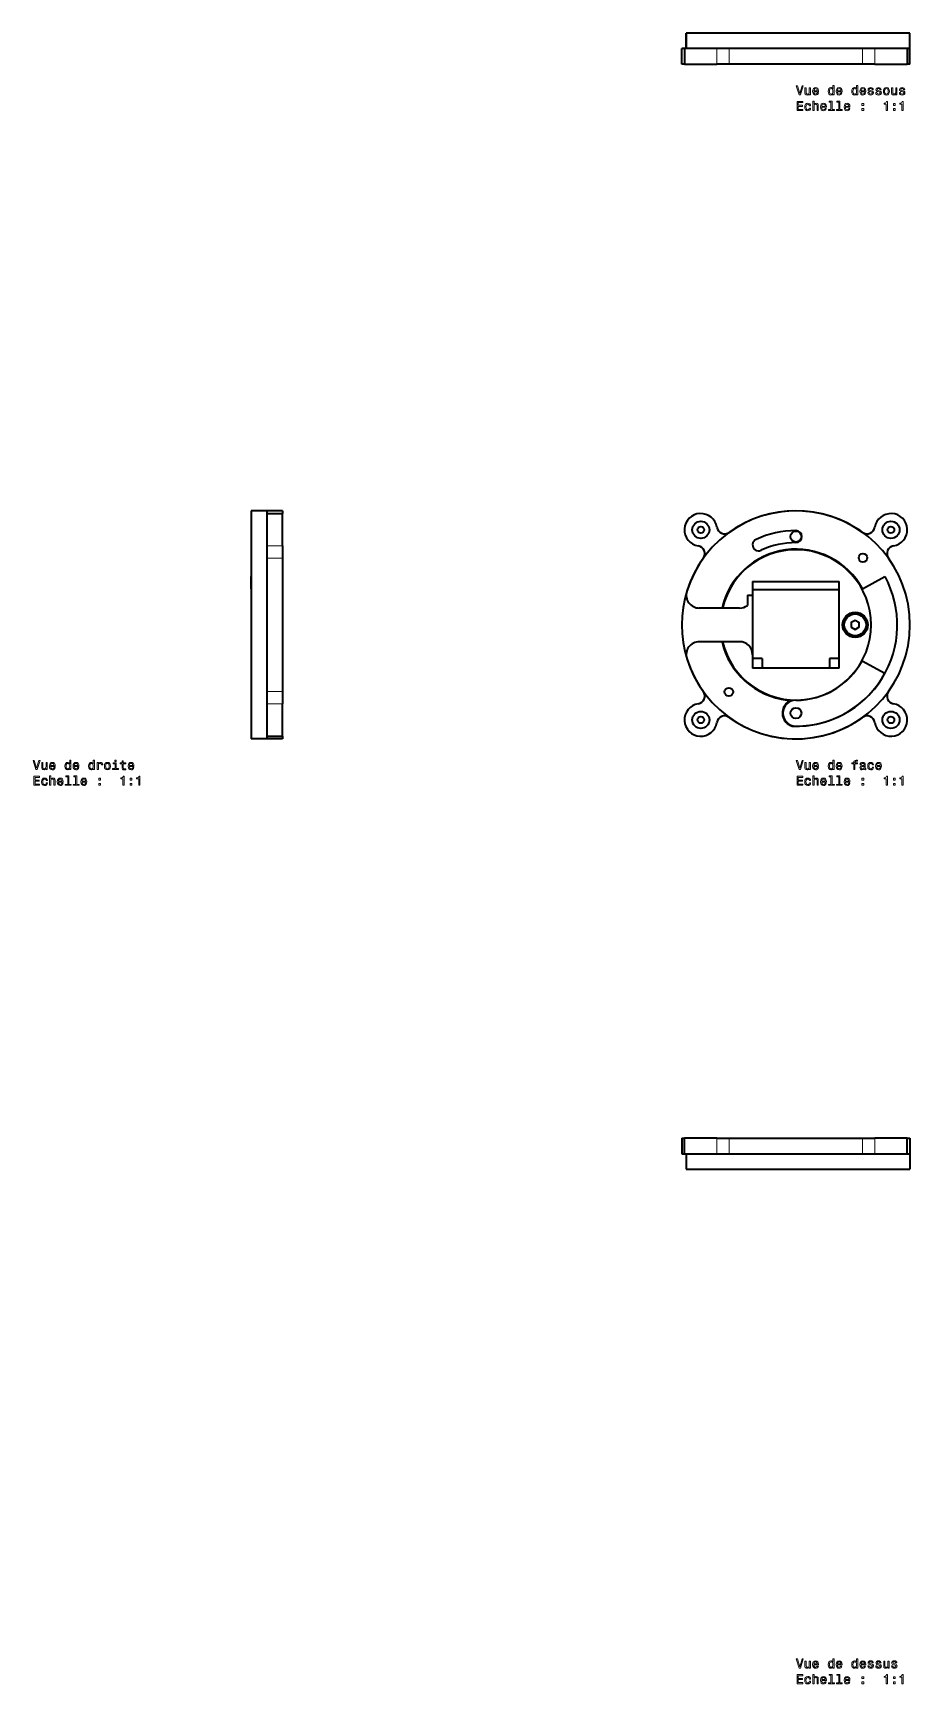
# Model space of a CAD drawing. Extents: x 300 to 980, y 12 to 676.
# Drawn here: x 300 to 638, y 12 to 649 of the extents above; entities that cross this region are included whole.
import ezdxf

# ---------------------------------------------------------------- set-up
doc = ezdxf.new("R2010")
doc.units = 0

msp = doc.modelspace()

# ---------------------------------------------------------------- linework, layer by layer
at = {"color": 7, "lineweight": 35, "ltscale": 0.005557}
for p, q in [((552.46, 648.88), (552.23, 648.88)), ((552.23, 216.43), (552.46, 216.43)), ((552.23, 210.43), (552.46, 210.43))]:
    msp.add_line(p, q, dxfattribs=at)
at = {"color": 7, "lineweight": 35, "ltscale": 0.15}
for p, q in [((552.23, 642.88), (552.23, 648.88)), ((638.5, 642.88), (638.5, 648.88)), ((550.5, 636.88), (550.5, 642.88)), ((551.53, 642.88), (551.53, 636.88)), ((637.47, 642.88), (637.47, 636.88)), ((638.5, 636.88), (638.5, 642.88)), ((390.43, 464.5), (384.43, 464.5)), ((396.43, 464.5), (390.43, 464.5)), ((390.43, 463.47), (396.43, 463.47)), ((390.43, 376.5), (384.43, 376.5)), ((390.43, 377.53), (396.43, 377.53)), ((396.43, 376.5), (390.43, 376.5)), ((550.5, 222.43), (550.5, 216.43)), ((551.53, 216.43), (551.53, 222.43)), ((637.47, 216.43), (637.47, 222.43)), ((638.5, 222.43), (638.5, 216.43)), ((552.23, 216.43), (552.23, 210.43)), ((552.23, 216.43), (552.23, 210.43)), ((638.5, 216.43), (638.5, 210.43))]:
    msp.add_line(p, q, dxfattribs=at)
at = {"color": 7, "lineweight": 35}
for p, q in [((638.5, 648.88), (552.46, 648.88)), ((628.83, 648.88), (594.5, 648.88)), ((620.23, 642.88), (568.77, 642.88)), ((620.23, 642.88), (568.77, 642.88)), ((620.23, 636.88), (568.77, 636.88)), ((384.43, 464.5), (384.43, 420.5)), ((390.43, 464.5), (390.43, 420.5)), ((384.43, 449.51), (384.43, 420.5)), ((390.43, 446.23), (390.43, 420.5)), ((396.43, 446.23), (396.43, 420.5)), ((577.8, 437.2), (611.2, 437.2)), ((577.8, 434.2), (611.2, 434.2)), ((611.2, 403.8), (611.2, 437.2)), ((611.2, 407.5), (611.2, 434.2)), ((577.8, 432), (577.8, 409.01)), ((384.43, 420.5), (384.43, 391.49)), ((384.43, 420.5), (384.43, 376.5)), ((390.43, 420.5), (390.43, 394.77)), ((390.43, 420.5), (390.43, 376.5)), ((396.43, 420.5), (396.43, 394.77)), ((384.43, 401.86), (384.43, 381.44)), ((611.2, 403.8), (577.8, 403.8)), ((568.77, 222.43), (620.23, 222.43)), ((552.46, 216.43), (638.5, 216.43)), ((552.46, 210.43), (638.5, 210.43)), ((566.22, 210.43), (623.51, 210.43)), ((568.77, 216.43), (620.23, 216.43)), ((593.23, 210.43), (633.61, 210.43)), ((594.5, 210.43), (620.04, 210.43))]:
    msp.add_line(p, q, dxfattribs=at)
at = {"color": 7, "lineweight": 13, "ltscale": 0.15}
for p, q in [((552.46, 642.88), (552.46, 648.88)), ((564.05, 636.88), (564.05, 642.88)), ((568.77, 636.88), (568.77, 642.88)), ((620.23, 642.88), (620.23, 636.88)), ((624.95, 642.88), (624.95, 636.88)), ((396.43, 450.95), (390.43, 450.95)), ((396.43, 446.23), (390.43, 446.23)), ((396.43, 394.77), (390.43, 394.77)), ((396.43, 390.05), (390.43, 390.05)), ((564.05, 216.43), (564.05, 222.43)), ((568.77, 216.43), (568.77, 222.43)), ((620.23, 222.43), (620.23, 216.43)), ((624.95, 222.43), (624.95, 216.43)), ((552.46, 216.43), (552.46, 210.43))]:
    msp.add_line(p, q, dxfattribs=at)
at = {"color": 7, "lineweight": 35, "ltscale": 0.005019}
msp.add_line((589.5, 648.88), (589.3, 648.88), dxfattribs=at)
at = {"color": 7, "lineweight": 35, "ltscale": 0.125}
for p, q in [((594.5, 648.88), (589.5, 648.88)), ((589.5, 210.43), (594.5, 210.43))]:
    msp.add_line(p, q, dxfattribs=at)
at = {"color": 7, "lineweight": 35, "ltscale": 0.025726}
for p, q in [((551.53, 642.88), (550.5, 642.88)), ((396.43, 377.53), (396.43, 376.5)), ((637.47, 222.43), (638.5, 222.43))]:
    msp.add_line(p, q, dxfattribs=at)
at = {"color": 7, "lineweight": 35, "ltscale": 0.313062}
for p, q in [((564.05, 642.88), (551.53, 642.88)), ((637.47, 642.88), (624.95, 642.88)), ((551.53, 636.88), (564.05, 636.88)), ((624.95, 636.88), (637.47, 636.88)), ((390.43, 463.47), (390.43, 450.95)), ((396.43, 450.95), (396.43, 463.47)), ((390.43, 390.05), (390.43, 377.53)), ((396.43, 377.53), (396.43, 390.05)), ((564.05, 222.43), (551.53, 222.43)), ((637.47, 222.43), (624.95, 222.43)), ((551.53, 216.43), (564.05, 216.43)), ((624.95, 216.43), (637.47, 216.43))]:
    msp.add_line(p, q, dxfattribs=at)
at = {"color": 7, "lineweight": 35, "ltscale": 0.117937}
for p, q in [((568.77, 642.88), (564.05, 642.88)), ((624.95, 642.88), (620.23, 642.88)), ((568.77, 636.88), (564.05, 636.88)), ((624.95, 636.88), (620.23, 636.88)), ((390.43, 450.95), (390.43, 446.23)), ((396.43, 450.95), (396.43, 446.23)), ((390.43, 394.77), (390.43, 390.05)), ((396.43, 394.77), (396.43, 390.05)), ((564.05, 222.43), (568.77, 222.43)), ((620.23, 222.43), (624.95, 222.43)), ((564.05, 216.43), (568.77, 216.43)), ((620.23, 216.43), (624.95, 216.43))]:
    msp.add_line(p, q, dxfattribs=at)
at = {"color": 7, "lineweight": 35, "ltscale": 0.025702}
for p, q in [((638.5, 642.88), (637.47, 642.88)), ((638.5, 642.88), (637.47, 642.88)), ((638.5, 636.88), (637.47, 636.88)), ((390.43, 464.5), (390.43, 463.47)), ((396.43, 464.5), (396.43, 463.47)), ((550.5, 222.43), (551.53, 222.43)), ((550.5, 216.43), (551.53, 216.43))]:
    msp.add_line(p, q, dxfattribs=at)
at = {"color": 7, "lineweight": 35, "ltscale": 0.030038}
for p, q in [((551.7, 636.88), (550.5, 636.88)), ((390.43, 377.7), (390.43, 376.5)), ((637.3, 216.43), (638.5, 216.43))]:
    msp.add_line(p, q, dxfattribs=at)
at = {"color": 7, "lineweight": 35, "ltscale": 0.118097}
msp.add_line((384.43, 434.44), (384.43, 439.16), dxfattribs=at)
at = {"color": 7, "lineweight": 35, "ltscale": 0.13}
for p, q in [((577.8, 437.2), (577.8, 432)), ((577.8, 409), (577.8, 403.8))]:
    msp.add_line(p, q, dxfattribs=at)
at = {"color": 7, "lineweight": 35, "ltscale": 0.247501}
msp.add_line((620.17, 434.44), (628.87, 439.16), dxfattribs=at)
at = {"color": 7, "lineweight": 35, "ltscale": 0.219635}
for p, q in [((566.02, 427), (557.23, 427)), ((566.02, 414), (557.23, 414))]:
    msp.add_line(p, q, dxfattribs=at)
at = {"color": 7, "lineweight": 35, "ltscale": 0.164384}
for p, q in [((572.8, 427), (566.22, 427)), ((572.8, 414), (566.22, 414))]:
    msp.add_line(p, q, dxfattribs=at)
at = {"color": 7, "lineweight": 35, "ltscale": 0.05}
msp.add_line((575.8, 432), (577.8, 432), dxfattribs=at)
at = {"color": 7, "lineweight": 35, "ltscale": 0.1}
msp.add_line((575.8, 432), (575.8, 428), dxfattribs=at)
at = {"color": 7, "lineweight": 13, "ltscale": 0.041858}
for p, q in [((615.81, 421.34), (615.81, 419.66)), ((618.86, 421.42), (617.41, 422.26)), ((618.91, 419.66), (618.91, 421.34)), ((617.41, 418.74), (618.86, 419.58))]:
    msp.add_line(p, q, dxfattribs=at)
at = {"color": 7, "lineweight": 13, "ltscale": 0.001251}
for p, q in [((615.81, 421.34), (615.86, 421.34)), ((615.81, 419.66), (615.86, 419.66))]:
    msp.add_line(p, q, dxfattribs=at)
at = {"color": 7, "lineweight": 13, "ltscale": 0.041857}
for p, q in [((617.31, 422.26), (615.86, 421.42)), ((615.86, 419.58), (617.31, 418.74))]:
    msp.add_line(p, q, dxfattribs=at)
at = {"color": 7, "lineweight": 13, "ltscale": 0.001249}
msp.add_line((615.86, 421.42), (615.88, 421.38), dxfattribs=at)
at = {"color": 7, "lineweight": 35, "ltscale": 0.041858}
for p, q in [((615.86, 421.34), (615.86, 419.66)), ((617.33, 422.22), (615.88, 421.38)), ((618.83, 421.38), (617.38, 422.22)), ((618.86, 419.66), (618.86, 421.34)), ((615.88, 419.62), (617.33, 418.78)), ((617.38, 418.78), (618.83, 419.62))]:
    msp.add_line(p, q, dxfattribs=at)
at = {"color": 7, "lineweight": 13, "ltscale": 0.00125}
for p, q in [((617.31, 422.26), (617.33, 422.22)), ((617.41, 422.26), (617.38, 422.22)), ((618.86, 421.42), (618.83, 421.38)), ((618.91, 421.34), (618.86, 421.34)), ((615.86, 419.58), (615.88, 419.62)), ((617.31, 418.74), (617.33, 418.78)), ((617.41, 418.74), (617.38, 418.78)), ((618.86, 419.58), (618.83, 419.62)), ((618.91, 419.66), (618.86, 419.66))]:
    msp.add_line(p, q, dxfattribs=at)
at = {"color": 7, "lineweight": 13, "ltscale": 0.001138}
for p, q in [((618.83, 421.3), (618.83, 421.35)), ((615.88, 419.7), (615.88, 419.65))]:
    msp.add_line(p, q, dxfattribs=at)
at = {"color": 7, "lineweight": 35, "ltscale": 0.119289}
msp.add_line((384.43, 406.63), (384.43, 401.86), dxfattribs=at)
at = {"color": 7, "lineweight": 35, "ltscale": 0.0925}
for p, q in [((581.5, 407.5), (577.8, 407.5)), ((581.5, 407.5), (581.5, 403.8)), ((611.2, 407.5), (607.5, 407.5)), ((607.5, 407.5), (607.5, 403.8))]:
    msp.add_line(p, q, dxfattribs=at)
at = {"color": 7, "lineweight": 35, "ltscale": 0.249999}
msp.add_line((620.04, 406.63), (628.83, 401.86), dxfattribs=at)
at = {"color": 7, "lineweight": 35, "ltscale": 0.000515747}
msp.add_line((384.43, 381.41), (384.43, 381.39), dxfattribs=at)
at = {"color": 7, "lineweight": 35, "ltscale": 0.219704}
msp.add_line((620.04, 210.43), (628.83, 210.43), dxfattribs=at)
at = {"color": 7, "lineweight": 13}
for points in [[(596.9, 628.53), (596.02, 625.55), (595.12, 628.53), (594.64, 628.53), (595.77, 625.03), (596.27, 625.03), (597.37, 628.53)], [(600.1, 627.74), (599.65, 627.74), (599.65, 626.17), (599.6, 625.81), (599.46, 625.55), (599.23, 625.39), (598.93, 625.33), (598.7, 625.38), (598.54, 625.5), (598.46, 625.7), (598.44, 626), (598.44, 627.74), (597.99, 627.74), (597.99, 625.96), (598.01, 625.6), (598.11, 625.3), (598.4, 625.03), (598.87, 624.93), (599.12, 624.97), (599.34, 625.06), (599.52, 625.21), (599.67, 625.44), (599.67, 625.03), (600.1, 625.03)], [(601.43, 626.25), (603.21, 626.25), (603.21, 626.46), (603.13, 627.04), (602.91, 627.47), (602.56, 627.74), (602.09, 627.83), (601.63, 627.73), (601.28, 627.45), (601.05, 626.99), (600.97, 626.38), (601.05, 625.76), (601.27, 625.31), (601.62, 625.03), (602.07, 624.93), (602.47, 625), (602.79, 625.17), (603.03, 625.44), (603.16, 625.8), (602.73, 625.8), (602.63, 625.6), (602.5, 625.45), (602.13, 625.33), (601.84, 625.39), (601.63, 625.56), (601.48, 625.85), (601.43, 626.24)], [(601.43, 626.63), (601.49, 626.97), (601.63, 627.23), (601.83, 627.39), (602.11, 627.44), (602.37, 627.39), (602.58, 627.23), (602.71, 626.97), (602.75, 626.63)], [(608.78, 625.45), (608.78, 625.03), (609.23, 625.03), (609.23, 628.65), (608.79, 628.65), (608.79, 627.32), (608.45, 627.71), (608.24, 627.8), (608.01, 627.83), (607.58, 627.73), (607.24, 627.45), (607.03, 626.99), (606.95, 626.38), (607.03, 625.77), (607.24, 625.31), (607.58, 625.03), (608.01, 624.93), (608.24, 624.97), (608.45, 625.06)], [(608.08, 627.43), (608.37, 627.36), (608.6, 627.17), (608.73, 626.84), (608.78, 626.38), (608.73, 625.92), (608.6, 625.6), (608.37, 625.4), (608.08, 625.33), (607.8, 625.4), (607.59, 625.6), (607.45, 625.93), (607.41, 626.38), (607.45, 626.83), (607.59, 627.16), (607.8, 627.36)], [(610.54, 626.25), (612.32, 626.25), (612.32, 626.46), (612.24, 627.04), (612.02, 627.47), (611.67, 627.74), (611.2, 627.83), (610.74, 627.73), (610.39, 627.45), (610.16, 626.99), (610.08, 626.38), (610.15, 625.76), (610.38, 625.31), (610.73, 625.03), (611.18, 624.93), (611.58, 625), (611.9, 625.17), (612.14, 625.44), (612.27, 625.8), (611.83, 625.8), (611.74, 625.6), (611.61, 625.45), (611.24, 625.33), (610.95, 625.39), (610.73, 625.56), (610.59, 625.85), (610.54, 626.24)], [(610.54, 626.63), (610.6, 626.97), (610.73, 627.23), (610.94, 627.39), (611.21, 627.44), (611.48, 627.39), (611.69, 627.23), (611.81, 626.97), (611.86, 626.63)], [(617.89, 625.45), (617.89, 625.03), (618.33, 625.03), (618.33, 628.65), (617.9, 628.65), (617.9, 627.32), (617.56, 627.71), (617.35, 627.8), (617.11, 627.83), (616.69, 627.73), (616.35, 627.45), (616.14, 626.99), (616.06, 626.38), (616.14, 625.77), (616.35, 625.31), (616.69, 625.03), (617.11, 624.93), (617.35, 624.97), (617.56, 625.06)], [(617.19, 627.43), (617.48, 627.36), (617.7, 627.17), (617.84, 626.84), (617.89, 626.38), (617.84, 625.92), (617.7, 625.6), (617.48, 625.4), (617.19, 625.33), (616.91, 625.4), (616.7, 625.6), (616.56, 625.93), (616.51, 626.38), (616.56, 626.83), (616.7, 627.16), (616.91, 627.36)], [(619.65, 626.25), (621.43, 626.25), (621.43, 626.46), (621.35, 627.04), (621.13, 627.47), (620.78, 627.74), (620.31, 627.83), (619.85, 627.73), (619.49, 627.45), (619.27, 626.99), (619.19, 626.38), (619.26, 625.76), (619.49, 625.31), (619.84, 625.03), (620.29, 624.93), (620.68, 625), (621.01, 625.17), (621.24, 625.44), (621.38, 625.8), (620.94, 625.8), (620.85, 625.6), (620.72, 625.45), (620.35, 625.33), (620.06, 625.39), (619.84, 625.56), (619.7, 625.85), (619.65, 626.24)], [(619.65, 626.63), (619.71, 626.97), (619.84, 627.23), (620.05, 627.39), (620.32, 627.44), (620.59, 627.39), (620.8, 627.23), (620.92, 626.97), (620.97, 626.63)], [(623.62, 626.61), (623.2, 626.71), (622.88, 626.82), (622.77, 627.06), (622.8, 627.23), (622.91, 627.35), (623.08, 627.42), (623.33, 627.45), (623.56, 627.42), (623.75, 627.33), (623.87, 627.2), (623.92, 627.01), (624.36, 627.01), (624.36, 627.02), (624.28, 627.35), (624.07, 627.61), (623.75, 627.77), (623.33, 627.83), (622.9, 627.77), (622.59, 627.6), (622.39, 627.36), (622.33, 627.04), (622.37, 626.74), (622.52, 626.53), (622.75, 626.38), (623.09, 626.27), (623.58, 626.15), (623.88, 626.03), (623.96, 625.92), (623.99, 625.77), (623.95, 625.59), (623.83, 625.45), (623.63, 625.36), (623.37, 625.32), (623.09, 625.36), (622.89, 625.46), (622.75, 625.63), (622.7, 625.87), (622.27, 625.87), (622.34, 625.47), (622.55, 625.17), (622.87, 625), (623.33, 624.93), (623.8, 625), (624.15, 625.17), (624.36, 625.46), (624.44, 625.82), (624.38, 626.14), (624.22, 626.36), (623.97, 626.5)], [(626.66, 626.61), (626.23, 626.71), (625.91, 626.82), (625.81, 627.06), (625.84, 627.23), (625.94, 627.35), (626.12, 627.42), (626.36, 627.45), (626.6, 627.42), (626.79, 627.33), (626.91, 627.2), (626.96, 627.01), (627.39, 627.01), (627.39, 627.02), (627.32, 627.35), (627.11, 627.61), (626.79, 627.77), (626.36, 627.83), (625.93, 627.77), (625.62, 627.6), (625.43, 627.36), (625.36, 627.04), (625.41, 626.74), (625.55, 626.53), (625.78, 626.38), (626.12, 626.27), (626.62, 626.15), (626.92, 626.03), (627, 625.92), (627.03, 625.77), (626.98, 625.59), (626.86, 625.45), (626.67, 625.36), (626.4, 625.32), (626.13, 625.36), (625.92, 625.46), (625.79, 625.63), (625.73, 625.87), (625.3, 625.87), (625.37, 625.47), (625.58, 625.17), (625.91, 625), (626.36, 624.93), (626.84, 625), (627.19, 625.17), (627.4, 625.46), (627.47, 625.82), (627.42, 626.14), (627.26, 626.36), (627, 626.5)], [(628.24, 626.38), (628.32, 625.76), (628.55, 625.31), (628.92, 625.03), (629.41, 624.93), (629.9, 625.03), (630.27, 625.3), (630.5, 625.76), (630.59, 626.38), (630.5, 626.99), (630.27, 627.45), (629.9, 627.73), (629.41, 627.83), (628.92, 627.73), (628.55, 627.45), (628.32, 626.99)], [(628.69, 626.38), (628.74, 626.84), (628.88, 627.17), (629.11, 627.37), (629.41, 627.44), (629.72, 627.37), (629.94, 627.17), (630.09, 626.84), (630.14, 626.38), (630.09, 625.92), (629.94, 625.59), (629.72, 625.39), (629.41, 625.32), (629.11, 625.39), (628.88, 625.59), (628.74, 625.92)], [(633.49, 627.74), (633.05, 627.74), (633.05, 626.17), (633, 625.81), (632.85, 625.55), (632.63, 625.39), (632.33, 625.33), (632.09, 625.38), (631.94, 625.5), (631.86, 625.7), (631.84, 626), (631.84, 627.74), (631.39, 627.74), (631.39, 625.96), (631.41, 625.6), (631.5, 625.3), (631.79, 625.03), (632.26, 624.93), (632.52, 624.97), (632.73, 625.06), (632.92, 625.21), (633.07, 625.44), (633.07, 625.03), (633.49, 625.03)], [(635.77, 626.61), (635.34, 626.71), (635.02, 626.82), (634.92, 627.06), (634.95, 627.23), (635.05, 627.35), (635.22, 627.42), (635.47, 627.45), (635.71, 627.42), (635.89, 627.33), (636.02, 627.2), (636.07, 627.01), (636.5, 627.01), (636.5, 627.02), (636.42, 627.35), (636.22, 627.61), (635.89, 627.77), (635.47, 627.83), (635.04, 627.77), (634.73, 627.6), (634.53, 627.36), (634.47, 627.04), (634.52, 626.74), (634.66, 626.53), (634.89, 626.38), (635.23, 626.27), (635.72, 626.15), (636.03, 626.03), (636.11, 625.92), (636.14, 625.77), (636.09, 625.59), (635.97, 625.45), (635.77, 625.36), (635.51, 625.32), (635.23, 625.36), (635.03, 625.46), (634.9, 625.63), (634.84, 625.87), (634.41, 625.87), (634.48, 625.47), (634.69, 625.17), (635.02, 625), (635.47, 624.93), (635.95, 625), (636.29, 625.17), (636.51, 625.46), (636.58, 625.82), (636.53, 626.14), (636.37, 626.36), (636.11, 626.5)], [(594.96, 618.98), (597.18, 618.98), (597.18, 619.4), (595.42, 619.4), (595.42, 620.59), (596.99, 620.59), (596.99, 621.01), (595.42, 621.01), (595.42, 622.06), (597.14, 622.06), (597.14, 622.48), (594.96, 622.48)], [(599.73, 620.79), (600.17, 620.79), (600.08, 621.19), (599.87, 621.51), (599.53, 621.71), (599.09, 621.78), (598.61, 621.68), (598.24, 621.4), (598.01, 620.94), (597.92, 620.33), (598, 619.72), (598.23, 619.26), (598.59, 618.98), (599.07, 618.88), (599.51, 618.96), (599.85, 619.17), (600.08, 619.5), (600.18, 619.95), (599.76, 619.95), (599.68, 619.67), (599.54, 619.45), (599.34, 619.32), (599.09, 619.28), (598.78, 619.35), (598.56, 619.55), (598.42, 619.88), (598.38, 620.34), (598.42, 620.8), (598.56, 621.12), (598.79, 621.33), (599.09, 621.4), (599.35, 621.35), (599.55, 621.23), (599.68, 621.04)], [(601.05, 618.98), (601.49, 618.98), (601.49, 620.54), (601.54, 620.9), (601.68, 621.16), (601.91, 621.33), (602.21, 621.39), (602.45, 621.34), (602.6, 621.2), (602.68, 620.97), (602.71, 620.67), (602.71, 618.98), (603.15, 618.98), (603.15, 620.76), (603.13, 621.12), (603.04, 621.42), (602.74, 621.69), (602.28, 621.78), (602.02, 621.75), (601.81, 621.65), (601.63, 621.5), (601.49, 621.3), (601.49, 622.6), (601.05, 622.6)], [(604.47, 620.21), (606.25, 620.21), (606.25, 620.41), (606.17, 620.99), (605.95, 621.43), (605.6, 621.69), (605.13, 621.78), (604.67, 621.68), (604.31, 621.4), (604.09, 620.94), (604.01, 620.34), (604.08, 619.72), (604.31, 619.26), (604.66, 618.98), (605.11, 618.88), (605.5, 618.95), (605.83, 619.12), (606.06, 619.39), (606.2, 619.76), (605.76, 619.76), (605.67, 619.56), (605.54, 619.4), (605.17, 619.28), (604.88, 619.34), (604.66, 619.52), (604.52, 619.8), (604.47, 620.19)], [(604.47, 620.58), (604.53, 620.93), (604.66, 621.18), (604.87, 621.34), (605.14, 621.4), (605.41, 621.34), (605.62, 621.18), (605.74, 620.93), (605.79, 620.58)], [(608, 622.23), (608, 619.35), (607.09, 619.35), (607.09, 618.98), (609.35, 618.98), (609.35, 619.35), (608.44, 619.35), (608.44, 622.6), (607.3, 622.6), (607.3, 622.23)], [(611.04, 622.23), (611.04, 619.35), (610.12, 619.35), (610.12, 618.98), (612.39, 618.98), (612.39, 619.35), (611.48, 619.35), (611.48, 622.6), (610.34, 622.6), (610.34, 622.23)], [(613.58, 620.21), (615.35, 620.21), (615.36, 620.41), (615.28, 620.99), (615.06, 621.43), (614.7, 621.69), (614.23, 621.78), (613.78, 621.68), (613.42, 621.4), (613.2, 620.94), (613.11, 620.34), (613.19, 619.72), (613.42, 619.26), (613.77, 618.98), (614.22, 618.88), (614.61, 618.95), (614.94, 619.12), (615.17, 619.39), (615.31, 619.76), (614.87, 619.76), (614.78, 619.56), (614.65, 619.4), (614.27, 619.28), (613.99, 619.34), (613.77, 619.52), (613.63, 619.8), (613.58, 620.19)], [(613.58, 620.58), (613.63, 620.93), (613.77, 621.18), (613.98, 621.34), (614.25, 621.4), (614.52, 621.34), (614.72, 621.18), (614.85, 620.93), (614.89, 620.58)], [(619.96, 620.94), (620.65, 620.94), (620.65, 621.69), (619.96, 621.69)], [(619.96, 618.98), (620.65, 618.98), (620.65, 619.73), (619.96, 619.73)], [(629.32, 618.98), (629.78, 618.98), (629.78, 622.51), (629.44, 622.51), (629.35, 622.2), (629.17, 621.99), (628.89, 621.87), (628.51, 621.83), (628.51, 621.47), (629.32, 621.47)], [(632.1, 620.94), (632.8, 620.94), (632.8, 621.69), (632.1, 621.69)], [(632.1, 618.98), (632.8, 618.98), (632.8, 619.73), (632.1, 619.73)], [(635.4, 618.98), (635.85, 618.98), (635.85, 622.51), (635.51, 622.51), (635.42, 622.2), (635.24, 621.99), (634.96, 621.87), (634.58, 621.83), (634.58, 621.47), (635.4, 621.47)], [(302.52, 368.15), (301.65, 365.17), (300.74, 368.15), (300.26, 368.15), (301.39, 364.64), (301.9, 364.64), (303, 368.15)], [(305.73, 367.35), (305.28, 367.35), (305.28, 365.79), (305.23, 365.43), (305.09, 365.16), (304.86, 365), (304.56, 364.95), (304.32, 364.99), (304.17, 365.11), (304.09, 365.32), (304.07, 365.61), (304.07, 367.35), (303.62, 367.35), (303.62, 365.57), (303.64, 365.21), (303.73, 364.92), (304.03, 364.64), (304.5, 364.55), (304.75, 364.58), (304.96, 364.67), (305.15, 364.83), (305.3, 365.06), (305.3, 364.64), (305.73, 364.64)], [(307.06, 365.87), (308.84, 365.87), (308.84, 366.08), (308.76, 366.66), (308.54, 367.09), (308.19, 367.35), (307.72, 367.45), (307.26, 367.35), (306.91, 367.06), (306.68, 366.61), (306.6, 366), (306.67, 365.38), (306.9, 364.93), (307.25, 364.64), (307.7, 364.55), (308.1, 364.61), (308.42, 364.78), (308.66, 365.06), (308.79, 365.42), (308.35, 365.42), (308.26, 365.22), (308.13, 365.07), (307.76, 364.95), (307.47, 365), (307.25, 365.18), (307.11, 365.47), (307.06, 365.85)], [(307.06, 366.24), (307.12, 366.59), (307.25, 366.85), (307.46, 367), (307.73, 367.06), (308, 367), (308.21, 366.85), (308.33, 366.59), (308.38, 366.24)], [(314.41, 365.06), (314.41, 364.64), (314.85, 364.64), (314.85, 368.26), (314.42, 368.26), (314.42, 366.94), (314.08, 367.32), (313.87, 367.41), (313.63, 367.45), (313.2, 367.35), (312.87, 367.06), (312.66, 366.61), (312.58, 366), (312.66, 365.39), (312.87, 364.93), (313.2, 364.64), (313.63, 364.55), (313.87, 364.58), (314.08, 364.67)], [(313.71, 367.05), (314, 366.98), (314.22, 366.78), (314.35, 366.45), (314.41, 366), (314.35, 365.54), (314.22, 365.21), (314, 365.01), (313.71, 364.95), (313.43, 365.01), (313.22, 365.21), (313.08, 365.55), (313.03, 366), (313.08, 366.45), (313.22, 366.78), (313.43, 366.98)], [(316.17, 365.87), (317.95, 365.87), (317.95, 366.08), (317.87, 366.66), (317.65, 367.09), (317.3, 367.35), (316.83, 367.45), (316.37, 367.35), (316.01, 367.06), (315.79, 366.61), (315.71, 366), (315.78, 365.38), (316.01, 364.93), (316.36, 364.64), (316.81, 364.55), (317.2, 364.61), (317.53, 364.78), (317.76, 365.06), (317.9, 365.42), (317.46, 365.42), (317.37, 365.22), (317.24, 365.07), (316.87, 364.95), (316.58, 365), (316.36, 365.18), (316.22, 365.47), (316.17, 365.85)], [(316.17, 366.24), (316.23, 366.59), (316.36, 366.85), (316.57, 367), (316.84, 367.06), (317.11, 367), (317.32, 366.85), (317.44, 366.59), (317.49, 366.24)], [(323.52, 365.06), (323.52, 364.64), (323.96, 364.64), (323.96, 368.26), (323.52, 368.26), (323.52, 366.94), (323.19, 367.32), (322.98, 367.41), (322.74, 367.45), (322.31, 367.35), (321.98, 367.06), (321.76, 366.61), (321.69, 366), (321.76, 365.39), (321.98, 364.93), (322.31, 364.64), (322.74, 364.55), (322.98, 364.58), (323.19, 364.67)], [(322.82, 367.05), (323.11, 366.98), (323.33, 366.78), (323.46, 366.45), (323.51, 366), (323.46, 365.54), (323.33, 365.21), (323.11, 365.01), (322.82, 364.95), (322.54, 365.01), (322.33, 365.21), (322.19, 365.55), (322.14, 366), (322.19, 366.45), (322.33, 366.78), (322.54, 366.98)], [(325.06, 364.64), (325.5, 364.64), (325.5, 366.19), (325.55, 366.56), (325.68, 366.83), (325.9, 366.99), (326.2, 367.05), (326.42, 367.01), (326.59, 366.91), (326.69, 366.74), (326.73, 366.51), (327.17, 366.51), (327.11, 366.92), (326.95, 367.21), (326.67, 367.39), (326.29, 367.45), (326.03, 367.41), (325.81, 367.31), (325.62, 367.13), (325.46, 366.9), (325.46, 367.35), (325.06, 367.35)], [(327.8, 365.99), (327.88, 365.38), (328.11, 364.93), (328.48, 364.64), (328.97, 364.55), (329.46, 364.64), (329.83, 364.92), (330.06, 365.37), (330.15, 365.99), (330.06, 366.61), (329.83, 367.07), (329.46, 367.35), (328.97, 367.45), (328.48, 367.35), (328.11, 367.06), (327.88, 366.61)], [(328.25, 366), (328.29, 366.45), (328.44, 366.78), (328.66, 366.98), (328.97, 367.05), (329.27, 366.98), (329.5, 366.79), (329.64, 366.45), (329.69, 366), (329.64, 365.54), (329.5, 365.21), (329.27, 365.01), (328.97, 364.94), (328.66, 365.01), (328.44, 365.21), (328.29, 365.54)], [(332.32, 365.02), (332.32, 367.26), (331.18, 367.26), (331.18, 366.88), (331.88, 366.88), (331.88, 365.02), (330.97, 365.02), (330.97, 364.64), (333.24, 364.64), (333.24, 365.02)], [(332.33, 368.26), (331.86, 368.26), (331.86, 367.76), (332.33, 367.76)], [(334.59, 366.88), (334.59, 365.53), (334.62, 365.09), (334.76, 364.78), (335.05, 364.61), (335.53, 364.55), (336.05, 364.57), (336.05, 364.96), (335.67, 364.93), (335.32, 364.97), (335.13, 365.09), (335.05, 365.3), (335.04, 365.6), (335.04, 366.88), (336.05, 366.88), (336.05, 367.26), (335.04, 367.26), (335.04, 368.05), (334.59, 368.05), (334.59, 367.26), (333.83, 367.26), (333.83, 366.88)], [(337.42, 365.87), (339.2, 365.87), (339.2, 366.08), (339.12, 366.66), (338.9, 367.09), (338.55, 367.35), (338.08, 367.45), (337.62, 367.35), (337.27, 367.06), (337.04, 366.61), (336.96, 366), (337.03, 365.38), (337.26, 364.93), (337.61, 364.64), (338.06, 364.55), (338.46, 364.61), (338.78, 364.78), (339.02, 365.06), (339.15, 365.42), (338.71, 365.42), (338.62, 365.22), (338.49, 365.07), (338.12, 364.95), (337.83, 365), (337.61, 365.18), (337.47, 365.47), (337.42, 365.85)], [(337.42, 366.24), (337.48, 366.59), (337.61, 366.85), (337.82, 367), (338.09, 367.06), (338.36, 367), (338.57, 366.85), (338.69, 366.59), (338.74, 366.24)], [(596.9, 368.15), (596.02, 365.17), (595.12, 368.15), (594.64, 368.15), (595.77, 364.64), (596.27, 364.64), (597.37, 368.15)], [(600.1, 367.35), (599.65, 367.35), (599.65, 365.79), (599.6, 365.43), (599.46, 365.16), (599.23, 365), (598.93, 364.95), (598.7, 364.99), (598.54, 365.11), (598.46, 365.32), (598.44, 365.61), (598.44, 367.35), (597.99, 367.35), (597.99, 365.57), (598.01, 365.21), (598.11, 364.92), (598.4, 364.64), (598.87, 364.55), (599.12, 364.58), (599.34, 364.67), (599.52, 364.83), (599.67, 365.06), (599.67, 364.64), (600.1, 364.64)], [(601.43, 365.87), (603.21, 365.87), (603.21, 366.08), (603.13, 366.66), (602.91, 367.09), (602.56, 367.35), (602.09, 367.45), (601.63, 367.35), (601.28, 367.06), (601.05, 366.61), (600.97, 366), (601.05, 365.38), (601.27, 364.93), (601.62, 364.64), (602.07, 364.55), (602.47, 364.61), (602.79, 364.78), (603.03, 365.06), (603.16, 365.42), (602.73, 365.42), (602.63, 365.22), (602.5, 365.07), (602.13, 364.95), (601.84, 365), (601.63, 365.18), (601.48, 365.47), (601.43, 365.85)], [(601.43, 366.24), (601.49, 366.59), (601.63, 366.85), (601.83, 367), (602.11, 367.06), (602.37, 367), (602.58, 366.85), (602.71, 366.59), (602.75, 366.24)], [(608.78, 365.06), (608.78, 364.64), (609.23, 364.64), (609.23, 368.26), (608.79, 368.26), (608.79, 366.94), (608.45, 367.32), (608.24, 367.41), (608.01, 367.45), (607.58, 367.35), (607.24, 367.06), (607.03, 366.61), (606.95, 366), (607.03, 365.39), (607.24, 364.93), (607.58, 364.64), (608.01, 364.55), (608.24, 364.58), (608.45, 364.67)], [(608.08, 367.05), (608.37, 366.98), (608.6, 366.78), (608.73, 366.45), (608.78, 366), (608.73, 365.54), (608.6, 365.21), (608.37, 365.01), (608.08, 364.95), (607.8, 365.01), (607.59, 365.21), (607.45, 365.55), (607.41, 366), (607.45, 366.45), (607.59, 366.78), (607.8, 366.98)], [(610.54, 365.87), (612.32, 365.87), (612.32, 366.08), (612.24, 366.66), (612.02, 367.09), (611.67, 367.35), (611.2, 367.45), (610.74, 367.35), (610.39, 367.06), (610.16, 366.61), (610.08, 366), (610.15, 365.38), (610.38, 364.93), (610.73, 364.64), (611.18, 364.55), (611.58, 364.61), (611.9, 364.78), (612.14, 365.06), (612.27, 365.42), (611.83, 365.42), (611.74, 365.22), (611.61, 365.07), (611.24, 364.95), (610.95, 365), (610.73, 365.18), (610.59, 365.47), (610.54, 365.85)], [(610.54, 366.24), (610.6, 366.59), (610.73, 366.85), (610.94, 367), (611.21, 367.06), (611.48, 367), (611.69, 366.85), (611.81, 366.59), (611.86, 366.24)], [(616.84, 366.88), (616.84, 364.64), (617.29, 364.64), (617.29, 366.88), (618.29, 366.88), (618.29, 367.26), (617.29, 367.26), (617.29, 367.43), (617.32, 367.63), (617.44, 367.77), (617.63, 367.85), (617.92, 367.88), (618.29, 367.86), (618.29, 368.24), (617.81, 368.26), (617.38, 368.22), (617.08, 368.08), (616.9, 367.85), (616.84, 367.51), (616.84, 367.26), (616.03, 367.26), (616.03, 366.88)], [(620.87, 365), (620.87, 364.98), (620.9, 364.81), (620.97, 364.69), (621.29, 364.59), (621.54, 364.63), (621.54, 364.98), (621.43, 364.96), (621.29, 365.03), (621.26, 365.23), (621.26, 366.63), (621.2, 366.99), (621.03, 367.24), (620.72, 367.39), (620.29, 367.45), (619.86, 367.39), (619.55, 367.22), (619.35, 366.95), (619.29, 366.6), (619.29, 366.56), (619.69, 366.56), (619.72, 366.78), (619.83, 366.93), (620.01, 367.02), (620.27, 367.05), (620.52, 367.03), (620.69, 366.95), (620.8, 366.82), (620.84, 366.64), (620.82, 366.43), (620.73, 366.32), (620.53, 366.27), (620.15, 366.23), (619.72, 366.14), (619.41, 365.98), (619.23, 365.73), (619.18, 365.35), (619.23, 365.02), (619.38, 364.77), (619.64, 364.62), (619.98, 364.56), (620.45, 364.67)], [(620.82, 365.59), (620.76, 365.33), (620.6, 365.13), (620.36, 365), (620.06, 364.95), (619.87, 364.98), (619.73, 365.06), (619.65, 365.2), (619.62, 365.39), (619.64, 365.57), (619.72, 365.7), (620.04, 365.84), (620.45, 365.9), (620.82, 366.02)], [(624.02, 366.45), (624.46, 366.45), (624.37, 366.86), (624.15, 367.18), (623.82, 367.37), (623.38, 367.45), (622.89, 367.35), (622.53, 367.06), (622.29, 366.61), (622.21, 365.99), (622.29, 365.38), (622.52, 364.93), (622.87, 364.64), (623.36, 364.55), (623.8, 364.62), (624.13, 364.84), (624.37, 365.17), (624.47, 365.61), (624.04, 365.61), (623.97, 365.33), (623.83, 365.12), (623.62, 364.99), (623.38, 364.95), (623.07, 365.01), (622.85, 365.21), (622.71, 365.54), (622.67, 366.01), (622.71, 366.46), (622.85, 366.79), (623.08, 366.99), (623.38, 367.06), (623.64, 367.01), (623.84, 366.9), (623.97, 366.71)], [(625.72, 365.87), (627.5, 365.87), (627.5, 366.08), (627.42, 366.66), (627.2, 367.09), (626.85, 367.35), (626.38, 367.45), (625.92, 367.35), (625.57, 367.06), (625.34, 366.61), (625.26, 366), (625.33, 365.38), (625.56, 364.93), (625.91, 364.64), (626.36, 364.55), (626.76, 364.61), (627.08, 364.78), (627.32, 365.06), (627.45, 365.42), (627.01, 365.42), (626.92, 365.22), (626.79, 365.07), (626.42, 364.95), (626.13, 365), (625.91, 365.18), (625.77, 365.47), (625.72, 365.85)], [(625.72, 366.24), (625.78, 366.59), (625.91, 366.85), (626.12, 367), (626.39, 367.06), (626.66, 367), (626.87, 366.85), (626.99, 366.59), (627.04, 366.24)], [(300.59, 358.6), (302.81, 358.6), (302.81, 359.02), (301.05, 359.02), (301.05, 360.21), (302.61, 360.21), (302.61, 360.62), (301.05, 360.62), (301.05, 361.67), (302.77, 361.67), (302.77, 362.1), (300.59, 362.1)], [(305.36, 360.41), (305.8, 360.41), (305.71, 360.81), (305.49, 361.13), (305.16, 361.32), (304.72, 361.4), (304.23, 361.3), (303.86, 361.02), (303.63, 360.56), (303.55, 359.94), (303.63, 359.33), (303.85, 358.88), (304.21, 358.6), (304.7, 358.5), (305.14, 358.58), (305.47, 358.79), (305.71, 359.12), (305.81, 359.56), (305.38, 359.56), (305.31, 359.28), (305.17, 359.07), (304.96, 358.94), (304.72, 358.9), (304.41, 358.96), (304.19, 359.17), (304.05, 359.49), (304.01, 359.96), (304.05, 360.41), (304.19, 360.74), (304.42, 360.94), (304.72, 361.01), (304.98, 360.97), (305.18, 360.85), (305.31, 360.66)], [(306.67, 358.6), (307.12, 358.6), (307.12, 360.16), (307.16, 360.52), (307.31, 360.78), (307.54, 360.94), (307.84, 361), (308.08, 360.95), (308.23, 360.82), (308.31, 360.59), (308.33, 360.29), (308.33, 358.6), (308.78, 358.6), (308.78, 360.38), (308.76, 360.73), (308.67, 361.03), (308.37, 361.3), (307.9, 361.4), (307.65, 361.37), (307.44, 361.27), (307.25, 361.12), (307.12, 360.91), (307.12, 362.22), (306.67, 362.22)], [(310.1, 359.82), (311.87, 359.82), (311.88, 360.03), (311.8, 360.61), (311.58, 361.04), (311.22, 361.3), (310.75, 361.4), (310.3, 361.3), (309.94, 361.02), (309.72, 360.56), (309.63, 359.95), (309.71, 359.33), (309.94, 358.88), (310.28, 358.6), (310.74, 358.5), (311.13, 358.57), (311.45, 358.74), (311.69, 359.01), (311.83, 359.37), (311.39, 359.37), (311.3, 359.17), (311.17, 359.02), (310.79, 358.9), (310.51, 358.95), (310.29, 359.13), (310.15, 359.42), (310.1, 359.81)], [(310.1, 360.2), (310.15, 360.54), (310.29, 360.8), (310.5, 360.96), (310.77, 361.01), (311.04, 360.96), (311.24, 360.8), (311.37, 360.54), (311.41, 360.2)], [(313.63, 361.84), (313.63, 358.97), (312.72, 358.97), (312.72, 358.6), (314.98, 358.6), (314.98, 358.97), (314.07, 358.97), (314.07, 362.22), (312.93, 362.22), (312.93, 361.84)], [(316.66, 361.84), (316.66, 358.97), (315.75, 358.97), (315.75, 358.6), (318.02, 358.6), (318.02, 358.97), (317.11, 358.97), (317.11, 362.22), (315.97, 362.22), (315.97, 361.84)], [(319.21, 359.82), (320.98, 359.82), (320.99, 360.03), (320.91, 360.61), (320.68, 361.04), (320.33, 361.3), (319.86, 361.4), (319.4, 361.3), (319.05, 361.02), (318.82, 360.56), (318.74, 359.95), (318.82, 359.33), (319.05, 358.88), (319.39, 358.6), (319.85, 358.5), (320.24, 358.57), (320.56, 358.74), (320.8, 359.01), (320.94, 359.37), (320.5, 359.37), (320.41, 359.17), (320.28, 359.02), (319.9, 358.9), (319.61, 358.95), (319.4, 359.13), (319.26, 359.42), (319.21, 359.81)], [(319.21, 360.2), (319.26, 360.54), (319.4, 360.8), (319.6, 360.96), (319.88, 361.01), (320.14, 360.96), (320.35, 360.8), (320.48, 360.54), (320.52, 360.2)], [(325.59, 360.55), (326.28, 360.55), (326.28, 361.3), (325.59, 361.3)], [(325.59, 358.6), (326.28, 358.6), (326.28, 359.35), (325.59, 359.35)], [(334.95, 358.6), (335.41, 358.6), (335.41, 362.12), (335.07, 362.12), (334.98, 361.81), (334.8, 361.61), (334.52, 361.49), (334.13, 361.45), (334.13, 361.09), (334.95, 361.09)], [(337.73, 360.55), (338.43, 360.55), (338.43, 361.3), (337.73, 361.3)], [(337.73, 358.6), (338.43, 358.6), (338.43, 359.35), (337.73, 359.35)], [(341.02, 358.6), (341.48, 358.6), (341.48, 362.12), (341.14, 362.12), (341.05, 361.81), (340.87, 361.61), (340.59, 361.49), (340.21, 361.45), (340.21, 361.09), (341.02, 361.09)], [(594.96, 358.6), (597.18, 358.6), (597.18, 359.02), (595.42, 359.02), (595.42, 360.21), (596.99, 360.21), (596.99, 360.62), (595.42, 360.62), (595.42, 361.67), (597.14, 361.67), (597.14, 362.1), (594.96, 362.1)], [(599.73, 360.41), (600.17, 360.41), (600.08, 360.81), (599.87, 361.13), (599.53, 361.32), (599.09, 361.4), (598.61, 361.3), (598.24, 361.02), (598.01, 360.56), (597.92, 359.94), (598, 359.33), (598.23, 358.88), (598.59, 358.6), (599.07, 358.5), (599.51, 358.58), (599.85, 358.79), (600.08, 359.12), (600.18, 359.56), (599.76, 359.56), (599.68, 359.28), (599.54, 359.07), (599.34, 358.94), (599.09, 358.9), (598.78, 358.96), (598.56, 359.17), (598.42, 359.49), (598.38, 359.96), (598.42, 360.41), (598.56, 360.74), (598.79, 360.94), (599.09, 361.01), (599.35, 360.97), (599.55, 360.85), (599.68, 360.66)], [(601.05, 358.6), (601.49, 358.6), (601.49, 360.16), (601.54, 360.52), (601.68, 360.78), (601.91, 360.94), (602.21, 361), (602.45, 360.95), (602.6, 360.82), (602.68, 360.59), (602.71, 360.29), (602.71, 358.6), (603.15, 358.6), (603.15, 360.38), (603.13, 360.73), (603.04, 361.03), (602.74, 361.3), (602.28, 361.4), (602.02, 361.37), (601.81, 361.27), (601.63, 361.12), (601.49, 360.91), (601.49, 362.22), (601.05, 362.22)], [(604.47, 359.82), (606.25, 359.82), (606.25, 360.03), (606.17, 360.61), (605.95, 361.04), (605.6, 361.3), (605.13, 361.4), (604.67, 361.3), (604.31, 361.02), (604.09, 360.56), (604.01, 359.95), (604.08, 359.33), (604.31, 358.88), (604.66, 358.6), (605.11, 358.5), (605.5, 358.57), (605.83, 358.74), (606.06, 359.01), (606.2, 359.37), (605.76, 359.37), (605.67, 359.17), (605.54, 359.02), (605.17, 358.9), (604.88, 358.95), (604.66, 359.13), (604.52, 359.42), (604.47, 359.81)], [(604.47, 360.2), (604.53, 360.54), (604.66, 360.8), (604.87, 360.96), (605.14, 361.01), (605.41, 360.96), (605.62, 360.8), (605.74, 360.54), (605.79, 360.2)], [(608, 361.84), (608, 358.97), (607.09, 358.97), (607.09, 358.6), (609.35, 358.6), (609.35, 358.97), (608.44, 358.97), (608.44, 362.22), (607.3, 362.22), (607.3, 361.84)], [(611.04, 361.84), (611.04, 358.97), (610.12, 358.97), (610.12, 358.6), (612.39, 358.6), (612.39, 358.97), (611.48, 358.97), (611.48, 362.22), (610.34, 362.22), (610.34, 361.84)], [(613.58, 359.82), (615.35, 359.82), (615.36, 360.03), (615.28, 360.61), (615.06, 361.04), (614.7, 361.3), (614.23, 361.4), (613.78, 361.3), (613.42, 361.02), (613.2, 360.56), (613.11, 359.95), (613.19, 359.33), (613.42, 358.88), (613.77, 358.6), (614.22, 358.5), (614.61, 358.57), (614.94, 358.74), (615.17, 359.01), (615.31, 359.37), (614.87, 359.37), (614.78, 359.17), (614.65, 359.02), (614.27, 358.9), (613.99, 358.95), (613.77, 359.13), (613.63, 359.42), (613.58, 359.81)], [(613.58, 360.2), (613.63, 360.54), (613.77, 360.8), (613.98, 360.96), (614.25, 361.01), (614.52, 360.96), (614.72, 360.8), (614.85, 360.54), (614.89, 360.2)], [(619.96, 360.55), (620.65, 360.55), (620.65, 361.3), (619.96, 361.3)], [(619.96, 358.6), (620.65, 358.6), (620.65, 359.35), (619.96, 359.35)], [(629.32, 358.6), (629.78, 358.6), (629.78, 362.12), (629.44, 362.12), (629.35, 361.81), (629.17, 361.61), (628.89, 361.49), (628.51, 361.45), (628.51, 361.09), (629.32, 361.09)], [(632.1, 360.55), (632.8, 360.55), (632.8, 361.3), (632.1, 361.3)], [(632.1, 358.6), (632.8, 358.6), (632.8, 359.35), (632.1, 359.35)], [(635.4, 358.6), (635.85, 358.6), (635.85, 362.12), (635.51, 362.12), (635.42, 361.81), (635.24, 361.61), (634.96, 361.49), (634.58, 361.45), (634.58, 361.09), (635.4, 361.09)], [(596.9, 21.47), (596.02, 18.49), (595.12, 21.47), (594.64, 21.47), (595.77, 17.97), (596.27, 17.97), (597.37, 21.47)], [(600.1, 20.67), (599.65, 20.67), (599.65, 19.11), (599.6, 18.75), (599.46, 18.49), (599.23, 18.32), (598.93, 18.27), (598.7, 18.31), (598.54, 18.44), (598.46, 18.64), (598.44, 18.93), (598.44, 20.67), (597.99, 20.67), (597.99, 18.89), (598.01, 18.54), (598.11, 18.24), (598.4, 17.97), (598.87, 17.87), (599.12, 17.91), (599.34, 18), (599.52, 18.15), (599.67, 18.38), (599.67, 17.97), (600.1, 17.97)], [(601.43, 19.19), (603.21, 19.19), (603.21, 19.4), (603.13, 19.98), (602.91, 20.41), (602.56, 20.67), (602.09, 20.77), (601.63, 20.67), (601.28, 20.39), (601.05, 19.93), (600.97, 19.32), (601.05, 18.7), (601.27, 18.25), (601.62, 17.97), (602.07, 17.87), (602.47, 17.94), (602.79, 18.11), (603.03, 18.38), (603.16, 18.74), (602.73, 18.74), (602.63, 18.54), (602.5, 18.39), (602.13, 18.27), (601.84, 18.32), (601.63, 18.5), (601.48, 18.79), (601.43, 19.18)], [(601.43, 19.56), (601.49, 19.91), (601.63, 20.17), (601.83, 20.33), (602.11, 20.38), (602.37, 20.33), (602.58, 20.17), (602.71, 19.91), (602.75, 19.56)], [(608.78, 18.38), (608.78, 17.97), (609.23, 17.97), (609.23, 21.59), (608.79, 21.59), (608.79, 20.26), (608.45, 20.64), (608.24, 20.73), (608.01, 20.77), (607.58, 20.67), (607.24, 20.39), (607.03, 19.93), (606.95, 19.32), (607.03, 18.71), (607.24, 18.25), (607.58, 17.97), (608.01, 17.87), (608.24, 17.91), (608.45, 18)], [(608.08, 20.37), (608.37, 20.3), (608.6, 20.1), (608.73, 19.78), (608.78, 19.32), (608.73, 18.86), (608.6, 18.54), (608.37, 18.33), (608.08, 18.27), (607.8, 18.33), (607.59, 18.54), (607.45, 18.87), (607.41, 19.32), (607.45, 19.77), (607.59, 20.1), (607.8, 20.3)], [(610.54, 19.19), (612.32, 19.19), (612.32, 19.4), (612.24, 19.98), (612.02, 20.41), (611.67, 20.67), (611.2, 20.77), (610.74, 20.67), (610.39, 20.39), (610.16, 19.93), (610.08, 19.32), (610.15, 18.7), (610.38, 18.25), (610.73, 17.97), (611.18, 17.87), (611.58, 17.94), (611.9, 18.11), (612.14, 18.38), (612.27, 18.74), (611.83, 18.74), (611.74, 18.54), (611.61, 18.39), (611.24, 18.27), (610.95, 18.32), (610.73, 18.5), (610.59, 18.79), (610.54, 19.18)], [(610.54, 19.56), (610.6, 19.91), (610.73, 20.17), (610.94, 20.33), (611.21, 20.38), (611.48, 20.33), (611.69, 20.17), (611.81, 19.91), (611.86, 19.56)], [(617.89, 18.38), (617.89, 17.97), (618.33, 17.97), (618.33, 21.59), (617.9, 21.59), (617.9, 20.26), (617.56, 20.64), (617.35, 20.73), (617.11, 20.77), (616.69, 20.67), (616.35, 20.39), (616.14, 19.93), (616.06, 19.32), (616.14, 18.71), (616.35, 18.25), (616.69, 17.97), (617.11, 17.87), (617.35, 17.91), (617.56, 18)], [(617.19, 20.37), (617.48, 20.3), (617.7, 20.1), (617.84, 19.78), (617.89, 19.32), (617.84, 18.86), (617.7, 18.54), (617.48, 18.33), (617.19, 18.27), (616.91, 18.33), (616.7, 18.54), (616.56, 18.87), (616.51, 19.32), (616.56, 19.77), (616.7, 20.1), (616.91, 20.3)], [(619.65, 19.19), (621.43, 19.19), (621.43, 19.4), (621.35, 19.98), (621.13, 20.41), (620.78, 20.67), (620.31, 20.77), (619.85, 20.67), (619.49, 20.39), (619.27, 19.93), (619.19, 19.32), (619.26, 18.7), (619.49, 18.25), (619.84, 17.97), (620.29, 17.87), (620.68, 17.94), (621.01, 18.11), (621.24, 18.38), (621.38, 18.74), (620.94, 18.74), (620.85, 18.54), (620.72, 18.39), (620.35, 18.27), (620.06, 18.32), (619.84, 18.5), (619.7, 18.79), (619.65, 19.18)], [(619.65, 19.56), (619.71, 19.91), (619.84, 20.17), (620.05, 20.33), (620.32, 20.38), (620.59, 20.33), (620.8, 20.17), (620.92, 19.91), (620.97, 19.56)], [(623.62, 19.54), (623.2, 19.65), (622.88, 19.76), (622.77, 20), (622.8, 20.17), (622.91, 20.29), (623.08, 20.36), (623.33, 20.39), (623.56, 20.36), (623.75, 20.27), (623.87, 20.13), (623.92, 19.95), (624.36, 19.95), (624.36, 19.96), (624.28, 20.29), (624.07, 20.55), (623.75, 20.71), (623.33, 20.77), (622.9, 20.71), (622.59, 20.54), (622.39, 20.3), (622.33, 19.98), (622.37, 19.68), (622.52, 19.47), (622.75, 19.32), (623.09, 19.21), (623.58, 19.09), (623.88, 18.96), (623.96, 18.86), (623.99, 18.71), (623.95, 18.53), (623.83, 18.38), (623.63, 18.29), (623.37, 18.26), (623.09, 18.29), (622.89, 18.4), (622.75, 18.57), (622.7, 18.81), (622.27, 18.81), (622.34, 18.4), (622.55, 18.11), (622.87, 17.94), (623.33, 17.87), (623.8, 17.94), (624.15, 18.11), (624.36, 18.39), (624.44, 18.76), (624.38, 19.08), (624.22, 19.3), (623.97, 19.44)], [(626.66, 19.54), (626.23, 19.65), (625.91, 19.76), (625.81, 20), (625.84, 20.17), (625.94, 20.29), (626.12, 20.36), (626.36, 20.39), (626.6, 20.36), (626.79, 20.27), (626.91, 20.13), (626.96, 19.95), (627.39, 19.95), (627.39, 19.96), (627.32, 20.29), (627.11, 20.55), (626.79, 20.71), (626.36, 20.77), (625.93, 20.71), (625.62, 20.54), (625.43, 20.3), (625.36, 19.98), (625.41, 19.68), (625.55, 19.47), (625.78, 19.32), (626.12, 19.21), (626.62, 19.09), (626.92, 18.96), (627, 18.86), (627.03, 18.71), (626.98, 18.53), (626.86, 18.38), (626.67, 18.29), (626.4, 18.26), (626.13, 18.29), (625.92, 18.4), (625.79, 18.57), (625.73, 18.81), (625.3, 18.81), (625.37, 18.4), (625.58, 18.11), (625.91, 17.94), (626.36, 17.87), (626.84, 17.94), (627.19, 18.11), (627.4, 18.39), (627.47, 18.76), (627.42, 19.08), (627.26, 19.3), (627, 19.44)], [(630.46, 20.67), (630.01, 20.67), (630.01, 19.11), (629.96, 18.75), (629.82, 18.49), (629.59, 18.32), (629.29, 18.27), (629.06, 18.31), (628.9, 18.44), (628.82, 18.64), (628.8, 18.93), (628.8, 20.67), (628.36, 20.67), (628.36, 18.89), (628.37, 18.54), (628.47, 18.24), (628.76, 17.97), (629.23, 17.87), (629.48, 17.91), (629.7, 18), (629.88, 18.15), (630.03, 18.38), (630.03, 17.97), (630.46, 17.97)], [(632.73, 19.54), (632.3, 19.65), (631.99, 19.76), (631.88, 20), (631.91, 20.17), (632.02, 20.29), (632.19, 20.36), (632.44, 20.39), (632.67, 20.36), (632.86, 20.27), (632.98, 20.13), (633.03, 19.95), (633.46, 19.95), (633.46, 19.96), (633.39, 20.29), (633.18, 20.55), (632.86, 20.71), (632.44, 20.77), (632.01, 20.71), (631.69, 20.54), (631.5, 20.3), (631.44, 19.98), (631.48, 19.68), (631.62, 19.47), (631.86, 19.32), (632.19, 19.21), (632.69, 19.09), (632.99, 18.96), (633.07, 18.86), (633.1, 18.71), (633.06, 18.53), (632.93, 18.38), (632.74, 18.29), (632.48, 18.26), (632.2, 18.29), (632, 18.4), (631.86, 18.57), (631.8, 18.81), (631.38, 18.81), (631.45, 18.4), (631.65, 18.11), (631.98, 17.94), (632.44, 17.87), (632.91, 17.94), (633.26, 18.11), (633.47, 18.39), (633.54, 18.76), (633.49, 19.08), (633.33, 19.3), (633.08, 19.44)], [(594.96, 11.92), (597.18, 11.92), (597.18, 12.34), (595.42, 12.34), (595.42, 13.53), (596.99, 13.53), (596.99, 13.95), (595.42, 13.95), (595.42, 15), (597.14, 15), (597.14, 15.42), (594.96, 15.42)], [(599.73, 13.73), (600.17, 13.73), (600.08, 14.13), (599.87, 14.45), (599.53, 14.65), (599.09, 14.72), (598.61, 14.62), (598.24, 14.34), (598.01, 13.88), (597.92, 13.27), (598, 12.66), (598.23, 12.2), (598.59, 11.92), (599.07, 11.82), (599.51, 11.9), (599.85, 12.11), (600.08, 12.44), (600.18, 12.89), (599.76, 12.89), (599.68, 12.61), (599.54, 12.39), (599.34, 12.26), (599.09, 12.22), (598.78, 12.29), (598.56, 12.49), (598.42, 12.82), (598.38, 13.28), (598.42, 13.73), (598.56, 14.06), (598.79, 14.26), (599.09, 14.34), (599.35, 14.29), (599.55, 14.17), (599.68, 13.98)], [(601.05, 11.92), (601.49, 11.92), (601.49, 13.48), (601.54, 13.84), (601.68, 14.1), (601.91, 14.26), (602.21, 14.33), (602.45, 14.27), (602.6, 14.14), (602.68, 13.91), (602.71, 13.61), (602.71, 11.92), (603.15, 11.92), (603.15, 13.7), (603.13, 14.06), (603.04, 14.36), (602.74, 14.63), (602.28, 14.72), (602.02, 14.69), (601.81, 14.59), (601.63, 14.44), (601.49, 14.23), (601.49, 15.54), (601.05, 15.54)], [(604.47, 13.14), (606.25, 13.14), (606.25, 13.35), (606.17, 13.93), (605.95, 14.37), (605.6, 14.63), (605.13, 14.72), (604.67, 14.62), (604.31, 14.34), (604.09, 13.88), (604.01, 13.28), (604.08, 12.66), (604.31, 12.2), (604.66, 11.92), (605.11, 11.82), (605.5, 11.89), (605.83, 12.06), (606.06, 12.33), (606.2, 12.7), (605.76, 12.7), (605.67, 12.49), (605.54, 12.34), (605.17, 12.22), (604.88, 12.28), (604.66, 12.45), (604.52, 12.74), (604.47, 13.13)], [(604.47, 13.52), (604.53, 13.87), (604.66, 14.12), (604.87, 14.28), (605.14, 14.34), (605.41, 14.28), (605.62, 14.12), (605.74, 13.87), (605.79, 13.52)], [(608, 15.17), (608, 12.29), (607.09, 12.29), (607.09, 11.92), (609.35, 11.92), (609.35, 12.29), (608.44, 12.29), (608.44, 15.54), (607.3, 15.54), (607.3, 15.17)], [(611.04, 15.17), (611.04, 12.29), (610.12, 12.29), (610.12, 11.92), (612.39, 11.92), (612.39, 12.29), (611.48, 12.29), (611.48, 15.54), (610.34, 15.54), (610.34, 15.17)], [(613.58, 13.14), (615.35, 13.14), (615.36, 13.35), (615.28, 13.93), (615.06, 14.37), (614.7, 14.63), (614.23, 14.72), (613.78, 14.62), (613.42, 14.34), (613.2, 13.88), (613.11, 13.28), (613.19, 12.66), (613.42, 12.2), (613.77, 11.92), (614.22, 11.82), (614.61, 11.89), (614.94, 12.06), (615.17, 12.33), (615.31, 12.7), (614.87, 12.7), (614.78, 12.49), (614.65, 12.34), (614.27, 12.22), (613.99, 12.28), (613.77, 12.45), (613.63, 12.74), (613.58, 13.13)], [(613.58, 13.52), (613.63, 13.87), (613.77, 14.12), (613.98, 14.28), (614.25, 14.34), (614.52, 14.28), (614.72, 14.12), (614.85, 13.87), (614.89, 13.52)], [(619.96, 13.88), (620.65, 13.88), (620.65, 14.63), (619.96, 14.63)], [(629.32, 11.92), (629.78, 11.92), (629.78, 15.44), (629.44, 15.44), (629.35, 15.14), (629.17, 14.93), (628.89, 14.81), (628.51, 14.77), (628.51, 14.41), (629.32, 14.41)], [(632.1, 13.88), (632.8, 13.88), (632.8, 14.63), (632.1, 14.63)], [(635.4, 11.92), (635.85, 11.92), (635.85, 15.44), (635.51, 15.44), (635.42, 15.14), (635.24, 14.93), (634.96, 14.81), (634.58, 14.77), (634.58, 14.41), (635.4, 14.41)], [(619.96, 11.92), (620.65, 11.92), (620.65, 12.67), (619.96, 12.67)], [(632.1, 11.92), (632.8, 11.92), (632.8, 12.67), (632.1, 12.67)]]:
    msp.add_lwpolyline(points, close=True, dxfattribs=at)
at = {"color": 7, "lineweight": 35}
for centre, radius in [((557.83, 457.17), 3.3), ((631.17, 457.17), 3.3), ((557.83, 457.17), 1.3), ((594.5, 454.56), 2.1), ((631.17, 457.17), 1.3), ((620.38, 446.38), 1.65), ((617.36, 420.5), 4.85), ((617.36, 420.5), 4.2), ((568.62, 394.62), 1.65), ((557.83, 383.83), 3.3), ((557.83, 383.83), 1.3), ((594.5, 386.44), 2.1), ((631.17, 383.83), 3.3), ((631.17, 383.83), 1.3)]:
    msp.add_circle(centre, radius, dxfattribs=at)
at = {"color": 7, "lineweight": 13}
msp.add_circle((617.36, 420.5), 4.1, dxfattribs=at)
at = {"color": 7, "lineweight": 35}
for centre, radius, start, end in [((557.83, 457.17), 6.3, 8.99797, 261.00203), ((594.5, 420.5), 44, 197.14985, 162.85015), ((594.5, 420.5), 44, 54.21142, 125.78858), ((631.17, 457.17), 6.3, 278.99797, 171.00202), ((567.01, 458.63), 3, 188.99798, 305.78858), ((580.1, 451.37), 2.3, 115, 295), ((594.5, 420.5), 36.36, 90, 115), ((594.5, 454.56), 2.3, 270, 90), ((621.99, 458.63), 3, 234.21142, 351.00203), ((594.5, 420.5), 44, 144.21143, 215.78857), ((556.37, 447.99), 3, 324.21142, 81.00203), ((594.5, 420.5), 29.21, 28.5, 167.14381), ((594.5, 420.5), 29.01, 192.94635, 167.05365), ((594.5, 420.5), 31.76, 90, 115), ((632.63, 447.99), 3, 98.99797, 215.78857), ((557.23, 432), 5, 162.85015, 270), ((594.5, 420.5), 39.11, 268.13898, 28.5), ((572.8, 432), 5, 270, 306.8699), ((615.91, 421.34), 0.05, 120, 180.00001), ((617.36, 422.17), 0.05, 60, 120), ((618.81, 421.34), 0.05, 0, 60), ((615.91, 419.66), 0.05, 180.00001, 240), ((617.36, 418.83), 0.05, 240, 300), ((618.81, 419.66), 0.05, 300, 0), ((557.23, 409), 5, 90, 197.14985), ((594.5, 420.5), 29.21, 192.85619, 263.36253), ((572.8, 409), 5, 360, 90), ((594.5, 420.5), 29.06, 270, 331.5), ((594.5, 420.5), 39.06, 270, 331.5), ((557.83, 383.83), 6.3, 98.99797, 351.00203), ((556.37, 393.01), 3, 278.99797, 35.78858), ((594.5, 386.44), 5.2, 127.05122, 254.52603), ((594.5, 386.44), 5, 90, 270), ((591.07, 390.99), 0.5, 307.05122, 83.36253), ((631.17, 383.83), 6.3, 188.99798, 81.00203), ((632.63, 393.01), 3, 144.21143, 261.00203), ((567.01, 382.37), 3, 54.21142, 171.00202), ((594.5, 420.5), 44, 234.21142, 305.78858), ((621.99, 382.37), 3, 8.99797, 125.78858), ((593.25, 381.91), 0.5, 254.52603, 268.13898)]:
    msp.add_arc(centre, radius, start, end, dxfattribs=at)
at = {"color": 7, "lineweight": 13}
for centre, radius, start, end in [((615.91, 421.34), 0.1, 120, 180.00001), ((615.88, 421.32), 0.0333, 83.28106, 138.55879), ((670.3, 328.79), 107.37, 119.54659, 120.45339), ((615.91, 421.37), 0.0333, 161.44122, 216.71894), ((722.27, 420.5), 106.39, 179.54338, 180.43404), ((617.36, 422.17), 0.1, 60, 120), ((617.32, 422.19), 0.0333, 23.28105, 78.55879), ((563.8, 327.73), 108.59, 59.5517, 60.44829), ((618.8, 421.37), 0.0333, 323.28106, 18.5588), ((512.22, 420.5), 106.61, 359.54434, 0.43315), ((618.81, 421.34), 0.1, 0, 60), ((615.91, 419.66), 0.1, 180.00001, 240), ((670.3, 512.2), 107.37, 239.54658, 240.45341), ((615.91, 419.63), 0.0333, 143.28106, 198.55879), ((617.36, 418.83), 0.1, 240, 300), ((563.8, 513.27), 108.59, 299.55169, 300.4483), ((617.39, 418.81), 0.0333, 203.28105, 258.5588), ((618.83, 419.68), 0.0333, 263.28105, 318.55879), ((618.81, 419.66), 0.1, 300, 0)]:
    msp.add_arc(centre, radius, start, end, dxfattribs=at)
for centre, major_axis, start_param, end_param in [((617.36, 422.17), (0.025, 0.0433), 6.283185, 7.406149), ((618.81, 421.34), (0.05, 0), 6.283185, 7.406149), ((615.91, 419.66), (-0.05, 0), 6.283185, 7.406149), ((617.36, 418.83), (-0.025, -0.0433), 6.283185, 7.406149), ((618.81, 419.66), (0.025, -0.0433), 0, 1.122964)]:
    msp.add_ellipse(centre, major_axis=major_axis, ratio=0.27735, start_param=start_param, end_param=end_param, dxfattribs=at)

doc.saveas('drawing.dxf')
